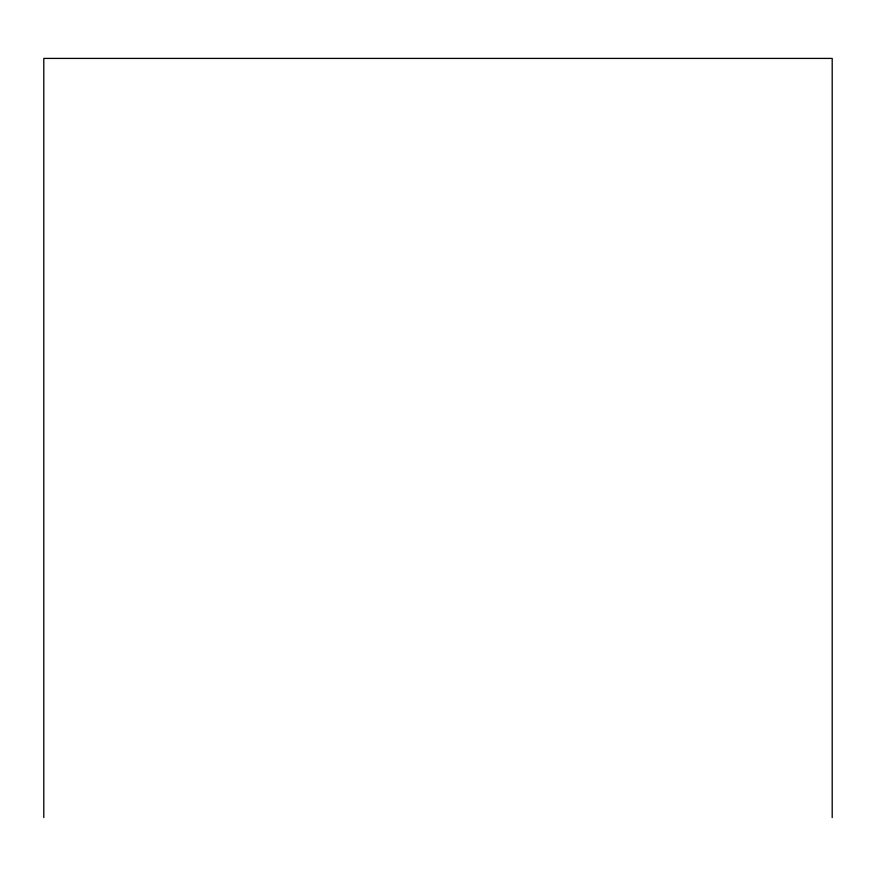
<?xml version="1.0" encoding="UTF-8"?>
<svg xmlns="http://www.w3.org/2000/svg" width="876" height="876" viewBox="0 0 876 876"><rect width="100%" height="100%" fill="white"/><g stroke="black" fill="none" stroke-linecap="round" stroke-linejoin="round"><path stroke-width="1.31" d="M832.2 817.593L832.2 58.407L43.8 58.407L43.8 817.593"/></g></svg>
